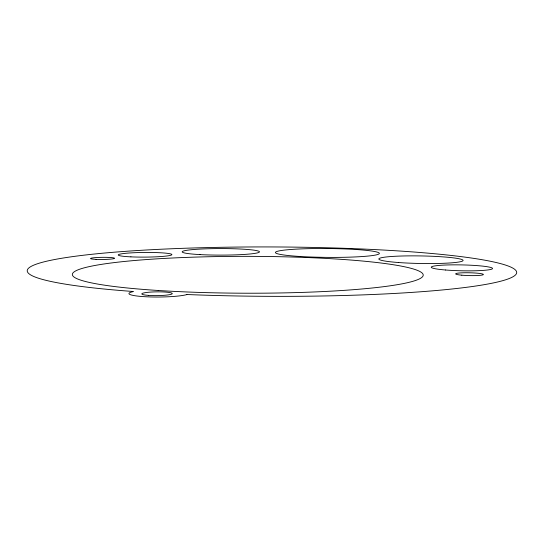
<?xml version="1.0" encoding="UTF-8"?>
<svg xmlns="http://www.w3.org/2000/svg" width="544" height="544" viewBox="0 0 544 544"><rect width="100%" height="100%" fill="white"/><g stroke="black" fill="none" stroke-linecap="round" stroke-linejoin="round"><path stroke-width="0.82" d="M186.85 294.515L186.191 294.76A30.348 3.733 -0.5 0 1 145.037 296.711A30.348 3.733 -0.5 0 1 132.6 291.747L133.341 291.502A244.807 24.698 0.2 0 1 148.016 249.907A244.807 24.698 0.2 0 1 515.739 270.327A244.807 24.698 0.2 0 1 189.434 294.617L186.85 294.515M158.222 290.482A175.413 18.435 0.1 0 0 423.205 275.264A175.413 18.435 0.1 0 0 161.983 258.556A175.413 18.435 0.1 0 0 158.222 290.482M96.03 259.366A11.982 1.068 -0.6 0 0 114.553 258.332A11.982 1.068 -0.6 0 0 97.179 257.502A11.982 1.068 -0.6 0 0 96.03 259.366M130.907 256.856A26.846 2.332 -0.4 0 0 171.863 254.674A26.846 2.332 -0.4 0 0 132.308 252.817A26.846 2.332 -0.4 0 0 130.907 256.856M200.056 254.599A38.638 3.271 0 0 0 259.42 251.967A38.638 3.271 0 0 0 202.98 248.941A38.638 3.271 0 0 0 200.056 254.599M300.621 256.516A51.952 4.427 0.5 0 0 379.358 253.463A51.952 4.427 0.5 0 0 302.274 248.86A51.952 4.427 0.5 0 0 300.621 256.516M148.655 295.392A15.232 1.884 -0.6 0 0 172.23 293.699A15.232 1.884 -0.6 0 0 150.178 292.121A15.232 1.884 -0.6 0 0 148.655 295.392M398.48 262.521A42.133 3.781 1 0 0 463.06 260.542A42.133 3.781 1 0 0 401.363 256.027A42.133 3.781 1 0 0 398.48 262.521M445.611 270.001A30.627 2.938 1.2 0 0 492.497 268.62A30.627 2.938 1.2 0 0 447.596 264.955A30.627 2.938 1.2 0 0 445.611 270.001M461.808 275.182A13.872 1.408 1.3 0 0 483.358 274.598A13.872 1.408 1.3 0 0 463.406 272.782A13.872 1.408 1.3 0 0 461.808 275.182"/></g></svg>
